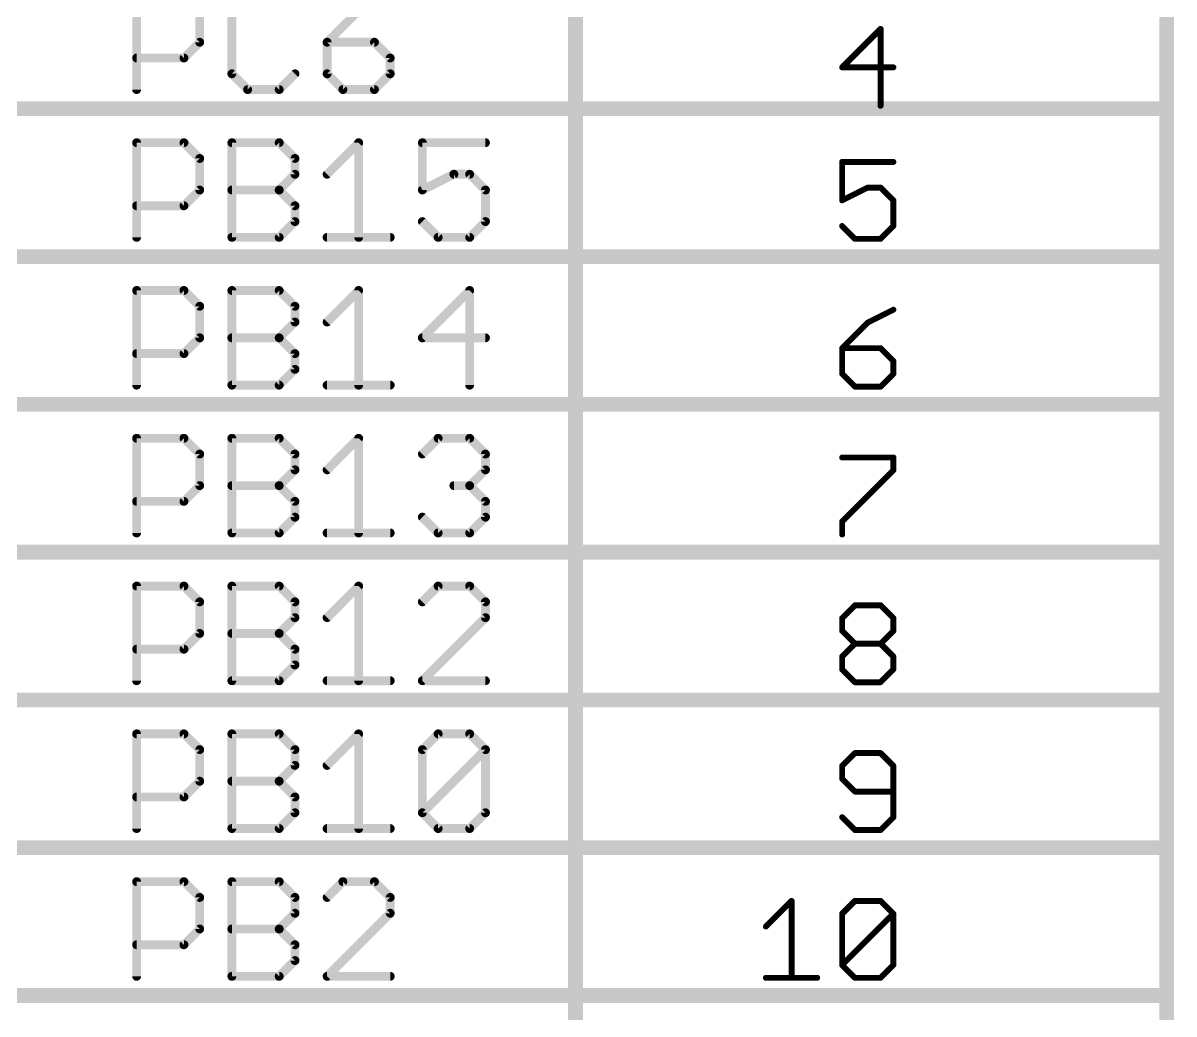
# Model space of a CAD drawing. Extents: x -173 to 61, y -47 to 113.
# Drawn here: x 41.3 to 61.09, y 28.89 to 45.92 of the extents above; entities that cross this region are included whole.
import ezdxf

# ---------------------------------------------------------------- set-up
doc = ezdxf.new("R2010")
doc.units = 0
doc.layers.add('94', color=14, linetype='CONTINUOUS')
doc.layers.add('95', color=251, linetype='CONTINUOUS')

msp = doc.modelspace()

# ---------------------------------------------------------------- linework, layer by layer
at = {"layer": '94', "const_width": 0.254}
for points in [[(50.8, -46.99), (50.8, 54.61)], [(60.96, 46.99), (60.96, 44.45)], [(40.64, 44.45), (60.96, 44.45)], [(60.96, 44.45), (60.96, 41.91)], [(40.64, 41.91), (60.96, 41.91)], [(60.96, 41.91), (60.96, 39.37)], [(40.64, 39.37), (60.96, 39.37)], [(60.96, 39.37), (60.96, 36.83)], [(40.64, 36.83), (60.96, 36.83)], [(60.96, 36.83), (60.96, 34.29)], [(40.64, 34.29), (60.96, 34.29)], [(60.96, 34.29), (60.96, 31.75)], [(40.64, 31.75), (60.96, 31.75)], [(60.96, 31.75), (60.96, 29.21)], [(40.64, 29.21), (60.96, 29.21)], [(60.96, 29.21), (60.96, 26.67)]]:
    msp.add_lwpolyline(points, dxfattribs=at)
at = {"layer": '94', "const_width": 0.127}
for points in [[(61.0235, 44.45, 1), (60.8965, 44.45)], [(60.8965, 44.45, 1), (61.0235, 44.45)], [(60.96, 44.3865, 1), (60.96, 44.5135)], [(61.0235, 41.91, 1), (60.8965, 41.91)], [(60.8965, 41.91, 1), (61.0235, 41.91)], [(60.96, 41.8465, 1), (60.96, 41.9735)], [(61.0235, 39.37, 1), (60.8965, 39.37)], [(60.8965, 39.37, 1), (61.0235, 39.37)], [(60.96, 39.3065, 1), (60.96, 39.4335)], [(61.0235, 36.83, 1), (60.8965, 36.83)], [(60.8965, 36.83, 1), (61.0235, 36.83)], [(60.96, 36.7665, 1), (60.96, 36.8935)], [(61.0235, 34.29, 1), (60.8965, 34.29)], [(60.8965, 34.29, 1), (61.0235, 34.29)], [(60.96, 34.2265, 1), (60.96, 34.3535)], [(61.0235, 31.75, 1), (60.8965, 31.75)], [(60.96, 31.6865, 1), (60.96, 31.8135)], [(60.8965, 31.75, 1), (61.0235, 31.75)], [(61.0235, 29.21, 1), (60.8965, 29.21)], [(60.96, 29.1465, 1), (60.96, 29.2735)], [(60.8965, 29.21, 1), (61.0235, 29.21)]]:
    msp.add_lwpolyline(points, format="xyb", dxfattribs=at)
at = {"layer": '95'}
for points, const_width in [([(43.2562, 44.7802), (43.2562, 46.4072)], 0.1524), ([(44.3409, 46.136), (44.3409, 45.5937)], 0.1524), ([(44.8934, 46.136), (44.8934, 45.0514)], 0.1524), ([(47.0728, 46.136), (46.5305, 45.5937)], 0.1524), ([(56.044, 45.8227), (55.3831, 45.1618)], 0.1016), ([(56.044, 44.5008), (56.044, 45.8227)], 0.1016), ([(44.3409, 45.5937), (44.0697, 45.3225)], 0.1524), ([(46.5305, 45.5937), (46.5305, 45.0514)], 0.1524), ([(47.344, 45.5937), (46.5305, 45.5937)], 0.1524), ([(47.6152, 45.3225), (47.344, 45.5937)], 0.1524), ([(44.0697, 45.3225), (43.2562, 45.3225)], 0.1524), ([(47.6152, 45.0514), (47.6152, 45.3225)], 0.1524), ([(44.8934, 45.0514), (45.1645, 44.7802)], 0.1524), ([(45.7069, 44.7802), (45.978, 45.0514)], 0.1524), ([(46.5305, 45.0514), (46.8017, 44.7802)], 0.1524), ([(47.344, 44.7802), (47.6152, 45.0514)], 0.1524), ([(55.3831, 45.1618), (56.2644, 45.1618)], 0.1016), ([(45.1645, 44.7802), (45.7069, 44.7802)], 0.1524), ([(46.8017, 44.7802), (47.344, 44.7802)], 0.1524), ([(43.2562, 42.2402), (43.2562, 43.8672)], 0.1524), ([(43.2562, 43.8672), (44.0697, 43.8672)], 0.1524), ([(44.0697, 43.8672), (44.3409, 43.596)], 0.1524), ([(44.8934, 42.2402), (44.8934, 43.8672)], 0.1524), ([(44.8934, 43.8672), (45.7069, 43.8672)], 0.1524), ([(45.7069, 43.8672), (45.978, 43.596)], 0.1524), ([(46.5305, 43.3249), (47.0728, 43.8672)], 0.1524), ([(47.0728, 43.8672), (47.0728, 42.2402)], 0.1524), ([(49.2523, 43.8672), (48.1677, 43.8672)], 0.1524), ([(48.1677, 43.8672), (48.1677, 43.0537)], 0.1524), ([(44.3409, 43.596), (44.3409, 43.0537)], 0.1524), ([(45.978, 43.596), (45.978, 43.3249)], 0.1524), ([(56.2644, 43.5367), (55.3831, 43.5367)], 0.1016), ([(55.3831, 43.5367), (55.3831, 42.8758)], 0.1016), ([(45.978, 43.3249), (45.7069, 43.0537)], 0.1524), ([(48.1677, 43.0537), (48.71, 43.3249)], 0.1524), ([(48.71, 43.3249), (48.9812, 43.3249)], 0.1524), ([(48.9812, 43.3249), (49.2523, 43.0537)], 0.1524), ([(44.3409, 43.0537), (44.0697, 42.7825)], 0.1524), ([(44.8934, 43.0537), (45.7069, 43.0537)], 0.1524), ([(45.7069, 43.0537), (45.978, 42.7825)], 0.1524), ([(49.2523, 43.0537), (49.2523, 42.5114)], 0.1524), ([(55.3831, 42.8758), (55.8237, 43.0961)], 0.1016), ([(55.8237, 43.0961), (56.044, 43.0961)], 0.1016), ([(56.044, 43.0961), (56.2644, 42.8758)], 0.1016), ([(44.0697, 42.7825), (43.2562, 42.7825)], 0.1524), ([(45.978, 42.7825), (45.978, 42.5114)], 0.1524), ([(56.2644, 42.8758), (56.2644, 42.4351)], 0.1016), ([(45.978, 42.5114), (45.7069, 42.2402)], 0.1524), ([(48.4388, 42.2402), (48.1677, 42.5114)], 0.1524), ([(49.2523, 42.5114), (48.9812, 42.2402)], 0.1524), ([(55.6034, 42.2148), (55.3831, 42.4351)], 0.1016), ([(56.2644, 42.4351), (56.044, 42.2148)], 0.1016), ([(45.7069, 42.2402), (44.8934, 42.2402)], 0.1524), ([(46.5305, 42.2402), (47.6152, 42.2402)], 0.1524), ([(48.9812, 42.2402), (48.4388, 42.2402)], 0.1524), ([(56.044, 42.2148), (55.6034, 42.2148)], 0.1016), ([(43.2562, 39.7002), (43.2562, 41.3272)], 0.1524), ([(43.2562, 41.3272), (44.0697, 41.3272)], 0.1524), ([(44.0697, 41.3272), (44.3409, 41.056)], 0.1524), ([(44.8934, 39.7002), (44.8934, 41.3272)], 0.1524), ([(44.8934, 41.3272), (45.7069, 41.3272)], 0.1524), ([(45.7069, 41.3272), (45.978, 41.056)], 0.1524), ([(46.5305, 40.7849), (47.0728, 41.3272)], 0.1524), ([(47.0728, 41.3272), (47.0728, 39.7002)], 0.1524), ([(48.9812, 41.3272), (48.1677, 40.5137)], 0.1524), ([(48.9812, 39.7002), (48.9812, 41.3272)], 0.1524), ([(44.3409, 41.056), (44.3409, 40.5137)], 0.1524), ([(45.978, 41.056), (45.978, 40.7849)], 0.1524), ([(56.2644, 40.9967), (55.8237, 40.7764)], 0.1016), ([(45.978, 40.7849), (45.7069, 40.5137)], 0.1524), ([(55.8237, 40.7764), (55.3831, 40.3358)], 0.1016), ([(44.3409, 40.5137), (44.0697, 40.2425)], 0.1524), ([(44.8934, 40.5137), (45.7069, 40.5137)], 0.1524), ([(45.7069, 40.5137), (45.978, 40.2425)], 0.1524), ([(48.1677, 40.5137), (49.2523, 40.5137)], 0.1524), ([(55.3831, 40.3358), (55.3831, 39.8951)], 0.1016), ([(56.044, 40.3358), (55.3831, 40.3358)], 0.1016), ([(56.2644, 40.1154), (56.044, 40.3358)], 0.1016), ([(44.0697, 40.2425), (43.2562, 40.2425)], 0.1524), ([(45.978, 40.2425), (45.978, 39.9714)], 0.1524), ([(56.2644, 39.8951), (56.2644, 40.1154)], 0.1016), ([(45.978, 39.9714), (45.7069, 39.7002)], 0.1524), ([(45.7069, 39.7002), (44.8934, 39.7002)], 0.1524), ([(46.5305, 39.7002), (47.6152, 39.7002)], 0.1524), ([(55.3831, 39.8951), (55.6034, 39.6748)], 0.1016), ([(56.044, 39.6748), (56.2644, 39.8951)], 0.1016), ([(55.6034, 39.6748), (56.044, 39.6748)], 0.1016), ([(43.2562, 37.1602), (43.2562, 38.7872)], 0.1524), ([(43.2562, 38.7872), (44.0697, 38.7872)], 0.1524), ([(44.0697, 38.7872), (44.3409, 38.516)], 0.1524), ([(44.8934, 37.1602), (44.8934, 38.7872)], 0.1524), ([(44.8934, 38.7872), (45.7069, 38.7872)], 0.1524), ([(45.7069, 38.7872), (45.978, 38.516)], 0.1524), ([(46.5305, 38.2449), (47.0728, 38.7872)], 0.1524), ([(47.0728, 38.7872), (47.0728, 37.1602)], 0.1524), ([(48.1677, 38.516), (48.4388, 38.7872)], 0.1524), ([(48.4388, 38.7872), (48.9812, 38.7872)], 0.1524), ([(48.9812, 38.7872), (49.2523, 38.516)], 0.1524), ([(44.3409, 38.516), (44.3409, 37.9737)], 0.1524), ([(45.978, 38.516), (45.978, 38.2449)], 0.1524), ([(49.2523, 38.516), (49.2523, 38.2449)], 0.1524), ([(55.3831, 38.4567), (56.2644, 38.4567)], 0.1016), ([(56.2644, 38.4567), (56.2644, 38.2364)], 0.1016), ([(45.978, 38.2449), (45.7069, 37.9737)], 0.1524), ([(49.2523, 38.2449), (48.9812, 37.9737)], 0.1524), ([(56.2644, 38.2364), (55.3831, 37.3551)], 0.1016), ([(44.3409, 37.9737), (44.0697, 37.7025)], 0.1524), ([(44.8934, 37.9737), (45.7069, 37.9737)], 0.1524), ([(45.7069, 37.9737), (45.978, 37.7025)], 0.1524), ([(48.9812, 37.9737), (48.71, 37.9737)], 0.1524), ([(48.9812, 37.9737), (49.2523, 37.7025)], 0.1524), ([(44.0697, 37.7025), (43.2562, 37.7025)], 0.1524), ([(45.978, 37.7025), (45.978, 37.4314)], 0.1524), ([(49.2523, 37.7025), (49.2523, 37.4314)], 0.1524), ([(45.978, 37.4314), (45.7069, 37.1602)], 0.1524), ([(48.4388, 37.1602), (48.1677, 37.4314)], 0.1524), ([(49.2523, 37.4314), (48.9812, 37.1602)], 0.1524), ([(55.3831, 37.3551), (55.3831, 37.1348)], 0.1016), ([(45.7069, 37.1602), (44.8934, 37.1602)], 0.1524), ([(46.5305, 37.1602), (47.6152, 37.1602)], 0.1524), ([(48.9812, 37.1602), (48.4388, 37.1602)], 0.1524), ([(43.2562, 34.6202), (43.2562, 36.2472)], 0.1524), ([(43.2562, 36.2472), (44.0697, 36.2472)], 0.1524), ([(44.0697, 36.2472), (44.3409, 35.976)], 0.1524), ([(44.8934, 34.6202), (44.8934, 36.2472)], 0.1524), ([(44.8934, 36.2472), (45.7069, 36.2472)], 0.1524), ([(45.7069, 36.2472), (45.978, 35.976)], 0.1524), ([(46.5305, 35.7049), (47.0728, 36.2472)], 0.1524), ([(47.0728, 36.2472), (47.0728, 34.6202)], 0.1524), ([(48.4388, 36.2472), (48.1677, 35.976)], 0.1524), ([(48.9812, 36.2472), (48.4388, 36.2472)], 0.1524), ([(49.2523, 35.976), (48.9812, 36.2472)], 0.1524), ([(44.3409, 35.976), (44.3409, 35.4337)], 0.1524), ([(45.978, 35.976), (45.978, 35.7049)], 0.1524), ([(49.2523, 35.7049), (49.2523, 35.976)], 0.1524), ([(55.3831, 35.6964), (55.6034, 35.9167)], 0.1016), ([(55.6034, 35.9167), (56.044, 35.9167)], 0.1016), ([(56.044, 35.9167), (56.2644, 35.6964)], 0.1016), ([(45.978, 35.7049), (45.7069, 35.4337)], 0.1524), ([(48.1677, 34.6202), (49.2523, 35.7049)], 0.1524), ([(55.3831, 35.4761), (55.3831, 35.6964)], 0.1016), ([(56.2644, 35.6964), (56.2644, 35.4761)], 0.1016), ([(44.3409, 35.4337), (44.0697, 35.1625)], 0.1524), ([(44.8934, 35.4337), (45.7069, 35.4337)], 0.1524), ([(45.7069, 35.4337), (45.978, 35.1625)], 0.1524), ([(55.6034, 35.2558), (55.3831, 35.4761)], 0.1016), ([(56.2644, 35.4761), (56.044, 35.2558)], 0.1016), ([(44.0697, 35.1625), (43.2562, 35.1625)], 0.1524), ([(45.978, 35.1625), (45.978, 34.8914)], 0.1524), ([(55.3831, 35.0354), (55.6034, 35.2558)], 0.1016), ([(55.6034, 35.2558), (56.044, 35.2558)], 0.1016), ([(56.044, 35.2558), (56.2644, 35.0354)], 0.1016), ([(55.3831, 34.8151), (55.3831, 35.0354)], 0.1016), ([(56.2644, 35.0354), (56.2644, 34.8151)], 0.1016), ([(45.978, 34.8914), (45.7069, 34.6202)], 0.1524), ([(55.6034, 34.5948), (55.3831, 34.8151)], 0.1016), ([(56.2644, 34.8151), (56.044, 34.5948)], 0.1016), ([(45.7069, 34.6202), (44.8934, 34.6202)], 0.1524), ([(46.5305, 34.6202), (47.6152, 34.6202)], 0.1524), ([(49.2523, 34.6202), (48.1677, 34.6202)], 0.1524), ([(56.044, 34.5948), (55.6034, 34.5948)], 0.1016), ([(43.2562, 32.0802), (43.2562, 33.7072)], 0.1524), ([(43.2562, 33.7072), (44.0697, 33.7072)], 0.1524), ([(44.0697, 33.7072), (44.3409, 33.436)], 0.1524), ([(44.8934, 32.0802), (44.8934, 33.7072)], 0.1524), ([(44.8934, 33.7072), (45.7069, 33.7072)], 0.1524), ([(45.7069, 33.7072), (45.978, 33.436)], 0.1524), ([(46.5305, 33.1649), (47.0728, 33.7072)], 0.1524), ([(47.0728, 33.7072), (47.0728, 32.0802)], 0.1524), ([(48.1677, 33.436), (48.4388, 33.7072)], 0.1524), ([(48.4388, 33.7072), (48.9812, 33.7072)], 0.1524), ([(48.9812, 33.7072), (49.2523, 33.436)], 0.1524), ([(44.3409, 33.436), (44.3409, 32.8937)], 0.1524), ([(45.978, 33.436), (45.978, 33.1649)], 0.1524), ([(48.1677, 32.3514), (48.1677, 33.436)], 0.1524), ([(48.1677, 32.3514), (49.2523, 33.436)], 0.1524), ([(49.2523, 33.436), (49.2523, 32.3514)], 0.1524), ([(45.978, 33.1649), (45.7069, 32.8937)], 0.1524), ([(55.6034, 33.3767), (55.3831, 33.1564)], 0.1016), ([(56.044, 33.3767), (55.6034, 33.3767)], 0.1016), ([(56.2644, 33.1564), (56.044, 33.3767)], 0.1016), ([(55.3831, 33.1564), (55.3831, 32.9361)], 0.1016), ([(56.2644, 32.2751), (56.2644, 33.1564)], 0.1016), ([(44.3409, 32.8937), (44.0697, 32.6225)], 0.1524), ([(44.8934, 32.8937), (45.7069, 32.8937)], 0.1524), ([(45.7069, 32.8937), (45.978, 32.6225)], 0.1524), ([(55.3831, 32.9361), (55.6034, 32.7158)], 0.1016), ([(44.0697, 32.6225), (43.2562, 32.6225)], 0.1524), ([(45.978, 32.6225), (45.978, 32.3514)], 0.1524), ([(55.6034, 32.7158), (56.2644, 32.7158)], 0.1016), ([(45.978, 32.3514), (45.7069, 32.0802)], 0.1524), ([(48.4388, 32.0802), (48.1677, 32.3514)], 0.1524), ([(49.2523, 32.3514), (48.9812, 32.0802)], 0.1524), ([(55.3831, 32.2751), (55.6034, 32.0548)], 0.1016), ([(56.044, 32.0548), (56.2644, 32.2751)], 0.1016), ([(45.7069, 32.0802), (44.8934, 32.0802)], 0.1524), ([(46.5305, 32.0802), (47.6152, 32.0802)], 0.1524), ([(48.9812, 32.0802), (48.4388, 32.0802)], 0.1524), ([(55.6034, 32.0548), (56.044, 32.0548)], 0.1016), ([(43.2562, 29.5402), (43.2562, 31.1672)], 0.1524), ([(43.2562, 31.1672), (44.0697, 31.1672)], 0.1524), ([(44.0697, 31.1672), (44.3409, 30.896)], 0.1524), ([(44.8934, 29.5402), (44.8934, 31.1672)], 0.1524), ([(44.8934, 31.1672), (45.7069, 31.1672)], 0.1524), ([(45.7069, 31.1672), (45.978, 30.896)], 0.1524), ([(46.8017, 31.1672), (46.5305, 30.896)], 0.1524), ([(47.344, 31.1672), (46.8017, 31.1672)], 0.1524), ([(47.6152, 30.896), (47.344, 31.1672)], 0.1524), ([(44.3409, 30.896), (44.3409, 30.3537)], 0.1524), ([(45.978, 30.896), (45.978, 30.6249)], 0.1524), ([(47.6152, 30.6249), (47.6152, 30.896)], 0.1524), ([(54.0733, 30.3961), (54.514, 30.8367)], 0.1016), ([(54.514, 30.8367), (54.514, 29.5148)], 0.1016), ([(55.3831, 30.6164), (55.6034, 30.8367)], 0.1016), ([(55.6034, 30.8367), (56.044, 30.8367)], 0.1016), ([(56.044, 30.8367), (56.2644, 30.6164)], 0.1016), ([(45.978, 30.6249), (45.7069, 30.3537)], 0.1524), ([(46.5305, 29.5402), (47.6152, 30.6249)], 0.1524), ([(55.3831, 29.7351), (55.3831, 30.6164)], 0.1016), ([(55.3831, 29.7351), (56.2644, 30.6164)], 0.1016), ([(56.2644, 30.6164), (56.2644, 29.7351)], 0.1016), ([(44.3409, 30.3537), (44.0697, 30.0825)], 0.1524), ([(44.8934, 30.3537), (45.7069, 30.3537)], 0.1524), ([(45.7069, 30.3537), (45.978, 30.0825)], 0.1524), ([(44.0697, 30.0825), (43.2562, 30.0825)], 0.1524), ([(45.978, 30.0825), (45.978, 29.8114)], 0.1524), ([(45.978, 29.8114), (45.7069, 29.5402)], 0.1524), ([(55.6034, 29.5148), (55.3831, 29.7351)], 0.1016), ([(56.2644, 29.7351), (56.044, 29.5148)], 0.1016), ([(45.7069, 29.5402), (44.8934, 29.5402)], 0.1524), ([(47.6152, 29.5402), (46.5305, 29.5402)], 0.1524), ([(54.0733, 29.5148), (54.9546, 29.5148)], 0.1016), ([(56.044, 29.5148), (55.6034, 29.5148)], 0.1016)]:
    msp.add_lwpolyline(points, dxfattribs=dict(at, const_width=const_width))
for points, const_width in [([(56.0694, 45.8227, 1), (56.0186, 45.8227)], 0.0508), ([(56.062, 45.8048, 1), (56.0261, 45.8407)], 0.0508), ([(44.3028, 45.5937, 1), (44.379, 45.5937)], 0.0762), ([(44.3678, 45.5668, 1), (44.3139, 45.6206)], 0.0762), ([(46.5686, 45.5937, 1), (46.4924, 45.5937)], 0.0762), ([(46.5305, 45.6318, 1), (46.5305, 45.5556)], 0.0762), ([(46.5036, 45.6206, 1), (46.5575, 45.5668)], 0.0762), ([(47.3709, 45.6206, 1), (47.3171, 45.5668)], 0.0762), ([(47.344, 45.5556, 1), (47.344, 45.6318)], 0.0762), ([(43.2562, 45.3606, 1), (43.2562, 45.2844)], 0.0762), ([(44.0428, 45.3495, 1), (44.0966, 45.2956)], 0.0762), ([(44.0697, 45.2844, 1), (44.0697, 45.3606)], 0.0762), ([(47.6533, 45.3225, 1), (47.5771, 45.3225)], 0.0762), ([(47.5882, 45.2956, 1), (47.6421, 45.3495)], 0.0762), ([(44.9203, 45.0783, 1), (44.8664, 45.0244)], 0.0762), ([(46.005, 45.0244, 1), (45.9511, 45.0783)], 0.0762), ([(46.5575, 45.0783, 1), (46.5036, 45.0244)], 0.0762), ([(47.6421, 45.0244, 1), (47.5882, 45.0783)], 0.0762), ([(55.3831, 45.1872, 1), (55.3831, 45.1364)], 0.0508), ([(55.3651, 45.1797, 1), (55.401, 45.1438)], 0.0508), ([(56.2644, 45.1364, 1), (56.2644, 45.1872)], 0.0508), ([(44.8553, 45.0514, 1), (44.9315, 45.0514)], 0.0762), ([(46.4924, 45.0514, 1), (46.5686, 45.0514)], 0.0762), ([(47.5771, 45.0514, 1), (47.6533, 45.0514)], 0.0762), ([(43.2181, 44.7802, 1), (43.2943, 44.7802)], 0.0762), ([(45.1645, 44.8183, 1), (45.1645, 44.7421)], 0.0762), ([(45.1376, 44.7533, 1), (45.1915, 44.8071)], 0.0762), ([(45.6799, 44.8071, 1), (45.7338, 44.7533)], 0.0762), ([(45.7069, 44.7421, 1), (45.7069, 44.8183)], 0.0762), ([(46.8017, 44.8183, 1), (46.8017, 44.7421)], 0.0762), ([(46.7747, 44.7533, 1), (46.8286, 44.8071)], 0.0762), ([(47.3171, 44.8071, 1), (47.3709, 44.7533)], 0.0762), ([(47.344, 44.7421, 1), (47.344, 44.8183)], 0.0762), ([(56.0186, 44.5008, 1), (56.0694, 44.5008)], 0.0508), ([(43.2943, 43.8672, 1), (43.2181, 43.8672)], 0.0762), ([(43.2562, 43.9053, 1), (43.2562, 43.8291)], 0.0762), ([(44.0966, 43.8941, 1), (44.0428, 43.8402)], 0.0762), ([(44.0697, 43.8291, 1), (44.0697, 43.9053)], 0.0762), ([(44.9315, 43.8672, 1), (44.8553, 43.8672)], 0.0762), ([(44.8934, 43.9053, 1), (44.8934, 43.8291)], 0.0762), ([(45.7338, 43.8941, 1), (45.6799, 43.8402)], 0.0762), ([(45.7069, 43.8291, 1), (45.7069, 43.9053)], 0.0762), ([(47.1109, 43.8672, 1), (47.0347, 43.8672)], 0.0762), ([(47.0998, 43.8402, 1), (47.0459, 43.8941)], 0.0762), ([(48.1677, 43.9053, 1), (48.1677, 43.8291)], 0.0762), ([(48.2058, 43.8672, 1), (48.1296, 43.8672)], 0.0762), ([(49.2523, 43.8291, 1), (49.2523, 43.9053)], 0.0762), ([(44.379, 43.596, 1), (44.3028, 43.596)], 0.0762), ([(44.3139, 43.5691, 1), (44.3678, 43.623)], 0.0762), ([(46.0161, 43.596, 1), (45.9399, 43.596)], 0.0762), ([(45.9511, 43.5691, 1), (46.005, 43.623)], 0.0762), ([(55.3831, 43.5621, 1), (55.3831, 43.5113)], 0.0508), ([(55.4085, 43.5367, 1), (55.3577, 43.5367)], 0.0508), ([(56.2644, 43.5113, 1), (56.2644, 43.5621)], 0.0508), ([(45.9399, 43.3249, 1), (46.0161, 43.3249)], 0.0762), ([(46.005, 43.2979, 1), (45.9511, 43.3518)], 0.0762), ([(46.5036, 43.3518, 1), (46.5575, 43.2979)], 0.0762), ([(48.71, 43.363, 1), (48.71, 43.2868)], 0.0762), ([(48.727, 43.2908, 1), (48.693, 43.3589)], 0.0762), ([(49.0081, 43.3518, 1), (48.9542, 43.2979)], 0.0762), ([(48.9812, 43.2868, 1), (48.9812, 43.363)], 0.0762), ([(44.3678, 43.0268, 1), (44.3139, 43.0806)], 0.0762), ([(44.8934, 43.0918, 1), (44.8934, 43.0156)], 0.0762), ([(45.7338, 43.0806, 1), (45.6799, 43.0268)], 0.0762), ([(45.7069, 43.0156, 1), (45.7069, 43.0918)], 0.0762), ([(49.2904, 43.0537, 1), (49.2142, 43.0537)], 0.0762), ([(55.8237, 43.1215, 1), (55.8237, 43.0707)], 0.0508), ([(55.8351, 43.0734, 1), (55.8124, 43.1188)], 0.0508), ([(56.062, 43.114, 1), (56.0261, 43.0781)], 0.0508), ([(56.044, 43.0707, 1), (56.044, 43.1215)], 0.0508), ([(44.3028, 43.0537, 1), (44.379, 43.0537)], 0.0762), ([(45.6799, 43.0806, 1), (45.7338, 43.0268)], 0.0762), ([(48.1506, 43.0878, 1), (48.1847, 43.0196)], 0.0762), ([(48.1296, 43.0537, 1), (48.2058, 43.0537)], 0.0762), ([(49.2254, 43.0268, 1), (49.2793, 43.0806)], 0.0762), ([(43.2562, 42.8206, 1), (43.2562, 42.7444)], 0.0762), ([(44.0428, 42.8095, 1), (44.0966, 42.7556)], 0.0762), ([(44.0697, 42.7444, 1), (44.0697, 42.8206)], 0.0762), ([(46.0161, 42.7825, 1), (45.9399, 42.7825)], 0.0762), ([(45.9511, 42.7556, 1), (46.005, 42.8095)], 0.0762), ([(55.3717, 42.8985, 1), (55.3944, 42.853)], 0.0508), ([(55.3577, 42.8758, 1), (55.4085, 42.8758)], 0.0508), ([(56.2898, 42.8758, 1), (56.239, 42.8758)], 0.0508), ([(56.2464, 42.8578, 1), (56.2823, 42.8937)], 0.0508), ([(45.9399, 42.5114, 1), (46.0161, 42.5114)], 0.0762), ([(46.005, 42.4844, 1), (45.9511, 42.5383)], 0.0762), ([(48.1946, 42.5383, 1), (48.1407, 42.4844)], 0.0762), ([(49.2142, 42.5114, 1), (49.2904, 42.5114)], 0.0762), ([(49.2793, 42.4844, 1), (49.2254, 42.5383)], 0.0762), ([(55.401, 42.4531, 1), (55.3651, 42.4172)], 0.0508), ([(56.239, 42.4351, 1), (56.2898, 42.4351)], 0.0508), ([(56.2823, 42.4172, 1), (56.2464, 42.4531)], 0.0508), ([(43.2181, 42.2402, 1), (43.2943, 42.2402)], 0.0762), ([(44.8934, 42.2783, 1), (44.8934, 42.2021)], 0.0762), ([(44.8553, 42.2402, 1), (44.9315, 42.2402)], 0.0762), ([(45.6799, 42.2671, 1), (45.7338, 42.2133)], 0.0762), ([(45.7069, 42.2021, 1), (45.7069, 42.2783)], 0.0762), ([(46.5305, 42.2783, 1), (46.5305, 42.2021)], 0.0762), ([(47.0347, 42.2402, 1), (47.1109, 42.2402)], 0.0762), ([(47.6152, 42.2021, 1), (47.6152, 42.2783)], 0.0762), ([(48.4388, 42.2783, 1), (48.4388, 42.2021)], 0.0762), ([(48.4119, 42.2133, 1), (48.4658, 42.2671)], 0.0762), ([(48.9542, 42.2671, 1), (49.0081, 42.2133)], 0.0762), ([(48.9812, 42.2021, 1), (48.9812, 42.2783)], 0.0762), ([(55.6034, 42.2402, 1), (55.6034, 42.1894)], 0.0508), ([(55.5854, 42.1968, 1), (55.6214, 42.2328)], 0.0508), ([(56.0261, 42.2328, 1), (56.062, 42.1968)], 0.0508), ([(56.044, 42.1894, 1), (56.044, 42.2402)], 0.0508), ([(43.2943, 41.3272, 1), (43.2181, 41.3272)], 0.0762), ([(43.2562, 41.3653, 1), (43.2562, 41.2891)], 0.0762), ([(44.0966, 41.3541, 1), (44.0428, 41.3002)], 0.0762), ([(44.0697, 41.2891, 1), (44.0697, 41.3653)], 0.0762), ([(44.9315, 41.3272, 1), (44.8553, 41.3272)], 0.0762), ([(44.8934, 41.3653, 1), (44.8934, 41.2891)], 0.0762), ([(45.7338, 41.3541, 1), (45.6799, 41.3002)], 0.0762), ([(45.7069, 41.2891, 1), (45.7069, 41.3653)], 0.0762), ([(47.1109, 41.3272, 1), (47.0347, 41.3272)], 0.0762), ([(47.0998, 41.3002, 1), (47.0459, 41.3541)], 0.0762), ([(49.0193, 41.3272, 1), (48.9431, 41.3272)], 0.0762), ([(49.0081, 41.3002, 1), (48.9542, 41.3541)], 0.0762), ([(44.379, 41.056, 1), (44.3028, 41.056)], 0.0762), ([(44.3139, 41.0291, 1), (44.3678, 41.083)], 0.0762), ([(46.0161, 41.056, 1), (45.9399, 41.056)], 0.0762), ([(45.9511, 41.0291, 1), (46.005, 41.083)], 0.0762), ([(56.2757, 40.974, 1), (56.253, 41.0194)], 0.0508), ([(45.9399, 40.7849, 1), (46.0161, 40.7849)], 0.0762), ([(46.005, 40.7579, 1), (45.9511, 40.8118)], 0.0762), ([(46.5036, 40.8118, 1), (46.5575, 40.7579)], 0.0762), ([(55.8124, 40.7991, 1), (55.8351, 40.7537)], 0.0508), ([(55.8417, 40.7584, 1), (55.8058, 40.7944)], 0.0508), ([(44.3678, 40.4868, 1), (44.3139, 40.5406)], 0.0762), ([(44.8934, 40.5518, 1), (44.8934, 40.4756)], 0.0762), ([(45.7338, 40.5406, 1), (45.6799, 40.4868)], 0.0762), ([(45.6799, 40.5406, 1), (45.7338, 40.4868)], 0.0762), ([(45.7069, 40.4756, 1), (45.7069, 40.5518)], 0.0762), ([(48.1677, 40.5518, 1), (48.1677, 40.4756)], 0.0762), ([(48.1407, 40.5406, 1), (48.1946, 40.4868)], 0.0762), ([(49.2523, 40.4756, 1), (49.2523, 40.5518)], 0.0762), ([(44.3028, 40.5137, 1), (44.379, 40.5137)], 0.0762), ([(55.4085, 40.3358, 1), (55.3577, 40.3358)], 0.0508), ([(55.3831, 40.3612, 1), (55.3831, 40.3104)], 0.0508), ([(55.3651, 40.3537, 1), (55.401, 40.3178)], 0.0508), ([(56.062, 40.3537, 1), (56.0261, 40.3178)], 0.0508), ([(56.044, 40.3104, 1), (56.044, 40.3612)], 0.0508), ([(43.2562, 40.2806, 1), (43.2562, 40.2044)], 0.0762), ([(44.0428, 40.2695, 1), (44.0966, 40.2156)], 0.0762), ([(44.0697, 40.2044, 1), (44.0697, 40.2806)], 0.0762), ([(46.0161, 40.2425, 1), (45.9399, 40.2425)], 0.0762), ([(45.9511, 40.2156, 1), (46.005, 40.2695)], 0.0762), ([(56.2898, 40.1154, 1), (56.239, 40.1154)], 0.0508), ([(45.9399, 39.9714, 1), (46.0161, 39.9714)], 0.0762), ([(46.005, 39.9444, 1), (45.9511, 39.9983)], 0.0762), ([(56.2464, 40.0975, 1), (56.2823, 40.1334)], 0.0508), ([(44.8934, 39.7383, 1), (44.8934, 39.6621)], 0.0762), ([(45.6799, 39.7271, 1), (45.7338, 39.6733)], 0.0762), ([(45.7069, 39.6621, 1), (45.7069, 39.7383)], 0.0762), ([(46.5305, 39.7383, 1), (46.5305, 39.6621)], 0.0762), ([(47.6152, 39.6621, 1), (47.6152, 39.7383)], 0.0762), ([(55.401, 39.9131, 1), (55.3651, 39.8772)], 0.0508), ([(55.3577, 39.8951, 1), (55.4085, 39.8951)], 0.0508), ([(56.239, 39.8951, 1), (56.2898, 39.8951)], 0.0508), ([(56.2823, 39.8772, 1), (56.2464, 39.9131)], 0.0508), ([(43.2181, 39.7002, 1), (43.2943, 39.7002)], 0.0762), ([(44.8553, 39.7002, 1), (44.9315, 39.7002)], 0.0762), ([(47.0347, 39.7002, 1), (47.1109, 39.7002)], 0.0762), ([(48.9431, 39.7002, 1), (49.0193, 39.7002)], 0.0762), ([(55.6034, 39.7002, 1), (55.6034, 39.6494)], 0.0508), ([(55.5854, 39.6568, 1), (55.6214, 39.6928)], 0.0508), ([(56.0261, 39.6928, 1), (56.062, 39.6568)], 0.0508), ([(56.044, 39.6494, 1), (56.044, 39.7002)], 0.0508), ([(43.2943, 38.7872, 1), (43.2181, 38.7872)], 0.0762), ([(43.2562, 38.8253, 1), (43.2562, 38.7491)], 0.0762), ([(44.0966, 38.8141, 1), (44.0428, 38.7602)], 0.0762), ([(44.0697, 38.7491, 1), (44.0697, 38.8253)], 0.0762), ([(44.9315, 38.7872, 1), (44.8553, 38.7872)], 0.0762), ([(44.8934, 38.8253, 1), (44.8934, 38.7491)], 0.0762), ([(45.7338, 38.8141, 1), (45.6799, 38.7602)], 0.0762), ([(45.7069, 38.7491, 1), (45.7069, 38.8253)], 0.0762), ([(47.1109, 38.7872, 1), (47.0347, 38.7872)], 0.0762), ([(47.0998, 38.7602, 1), (47.0459, 38.8141)], 0.0762), ([(48.4388, 38.8253, 1), (48.4388, 38.7491)], 0.0762), ([(48.4658, 38.7602, 1), (48.4119, 38.8141)], 0.0762), ([(49.0081, 38.8141, 1), (48.9542, 38.7602)], 0.0762), ([(48.9812, 38.7491, 1), (48.9812, 38.8253)], 0.0762), ([(44.379, 38.516, 1), (44.3028, 38.516)], 0.0762), ([(44.3139, 38.4891, 1), (44.3678, 38.543)], 0.0762), ([(46.0161, 38.516, 1), (45.9399, 38.516)], 0.0762), ([(45.9511, 38.4891, 1), (46.005, 38.543)], 0.0762), ([(48.1407, 38.543, 1), (48.1946, 38.4891)], 0.0762), ([(49.2904, 38.516, 1), (49.2142, 38.516)], 0.0762), ([(49.2254, 38.4891, 1), (49.2793, 38.543)], 0.0762), ([(55.3831, 38.4821, 1), (55.3831, 38.4313)], 0.0508), ([(56.2898, 38.4567, 1), (56.239, 38.4567)], 0.0508), ([(56.2644, 38.4313, 1), (56.2644, 38.4821)], 0.0508), ([(45.9399, 38.2449, 1), (46.0161, 38.2449)], 0.0762), ([(46.005, 38.2179, 1), (45.9511, 38.2718)], 0.0762), ([(46.5036, 38.2718, 1), (46.5575, 38.2179)], 0.0762), ([(49.2142, 38.2449, 1), (49.2904, 38.2449)], 0.0762), ([(49.2793, 38.2179, 1), (49.2254, 38.2718)], 0.0762), ([(56.239, 38.2364, 1), (56.2898, 38.2364)], 0.0508), ([(56.2823, 38.2184, 1), (56.2464, 38.2544)], 0.0508), ([(44.3028, 37.9737, 1), (44.379, 37.9737)], 0.0762), ([(44.3678, 37.9468, 1), (44.3139, 38.0006)], 0.0762), ([(44.8934, 38.0118, 1), (44.8934, 37.9356)], 0.0762), ([(45.7338, 38.0006, 1), (45.6799, 37.9468)], 0.0762), ([(45.6799, 38.0006, 1), (45.7338, 37.9468)], 0.0762), ([(45.7069, 37.9356, 1), (45.7069, 38.0118)], 0.0762), ([(48.71, 38.0118, 1), (48.71, 37.9356)], 0.0762), ([(49.0081, 38.0006, 1), (48.9542, 37.9468)], 0.0762), ([(48.9542, 38.0006, 1), (49.0081, 37.9468)], 0.0762), ([(48.9812, 37.9356, 1), (48.9812, 38.0118)], 0.0762), ([(43.2562, 37.7406, 1), (43.2562, 37.6644)], 0.0762), ([(44.0428, 37.7295, 1), (44.0966, 37.6756)], 0.0762), ([(44.0697, 37.6644, 1), (44.0697, 37.7406)], 0.0762), ([(46.0161, 37.7025, 1), (45.9399, 37.7025)], 0.0762), ([(45.9511, 37.6756, 1), (46.005, 37.7295)], 0.0762), ([(49.2904, 37.7025, 1), (49.2142, 37.7025)], 0.0762), ([(49.2254, 37.6756, 1), (49.2793, 37.7295)], 0.0762), ([(45.9399, 37.4314, 1), (46.0161, 37.4314)], 0.0762), ([(46.005, 37.4044, 1), (45.9511, 37.4583)], 0.0762), ([(48.1946, 37.4583, 1), (48.1407, 37.4044)], 0.0762), ([(49.2142, 37.4314, 1), (49.2904, 37.4314)], 0.0762), ([(49.2793, 37.4044, 1), (49.2254, 37.4583)], 0.0762), ([(55.4085, 37.3551, 1), (55.3577, 37.3551)], 0.0508), ([(55.3651, 37.3731, 1), (55.401, 37.3372)], 0.0508), ([(43.2181, 37.1602, 1), (43.2943, 37.1602)], 0.0762), ([(44.8934, 37.1983, 1), (44.8934, 37.1221)], 0.0762), ([(44.8553, 37.1602, 1), (44.9315, 37.1602)], 0.0762), ([(45.6799, 37.1871, 1), (45.7338, 37.1333)], 0.0762), ([(45.7069, 37.1221, 1), (45.7069, 37.1983)], 0.0762), ([(46.5305, 37.1983, 1), (46.5305, 37.1221)], 0.0762), ([(47.0347, 37.1602, 1), (47.1109, 37.1602)], 0.0762), ([(47.6152, 37.1221, 1), (47.6152, 37.1983)], 0.0762), ([(48.4388, 37.1983, 1), (48.4388, 37.1221)], 0.0762), ([(48.4119, 37.1333, 1), (48.4658, 37.1871)], 0.0762), ([(48.9542, 37.1871, 1), (49.0081, 37.1333)], 0.0762), ([(48.9812, 37.1221, 1), (48.9812, 37.1983)], 0.0762), ([(55.3577, 37.1348, 1), (55.4085, 37.1348)], 0.0508), ([(43.2943, 36.2472, 1), (43.2181, 36.2472)], 0.0762), ([(43.2562, 36.2853, 1), (43.2562, 36.2091)], 0.0762), ([(44.0966, 36.2741, 1), (44.0428, 36.2202)], 0.0762), ([(44.0697, 36.2091, 1), (44.0697, 36.2853)], 0.0762), ([(44.9315, 36.2472, 1), (44.8553, 36.2472)], 0.0762), ([(44.8934, 36.2853, 1), (44.8934, 36.2091)], 0.0762), ([(45.7338, 36.2741, 1), (45.6799, 36.2202)], 0.0762), ([(45.7069, 36.2091, 1), (45.7069, 36.2853)], 0.0762), ([(47.1109, 36.2472, 1), (47.0347, 36.2472)], 0.0762), ([(47.0998, 36.2202, 1), (47.0459, 36.2741)], 0.0762), ([(48.4388, 36.2853, 1), (48.4388, 36.2091)], 0.0762), ([(48.4658, 36.2202, 1), (48.4119, 36.2741)], 0.0762), ([(49.0081, 36.2741, 1), (48.9542, 36.2202)], 0.0762), ([(48.9812, 36.2091, 1), (48.9812, 36.2853)], 0.0762), ([(44.379, 35.976, 1), (44.3028, 35.976)], 0.0762), ([(44.3139, 35.9491, 1), (44.3678, 36.003)], 0.0762), ([(46.0161, 35.976, 1), (45.9399, 35.976)], 0.0762), ([(45.9511, 35.9491, 1), (46.005, 36.003)], 0.0762), ([(48.1407, 36.003, 1), (48.1946, 35.9491)], 0.0762), ([(49.2904, 35.976, 1), (49.2142, 35.976)], 0.0762), ([(49.2254, 35.9491, 1), (49.2793, 36.003)], 0.0762), ([(55.6034, 35.9421, 1), (55.6034, 35.8913)], 0.0508), ([(55.6214, 35.8988, 1), (55.5854, 35.9347)], 0.0508), ([(56.062, 35.9347, 1), (56.0261, 35.8988)], 0.0508), ([(56.044, 35.8913, 1), (56.044, 35.9421)], 0.0508), ([(45.9399, 35.7049, 1), (46.0161, 35.7049)], 0.0762), ([(46.005, 35.6779, 1), (45.9511, 35.7318)], 0.0762), ([(46.5036, 35.7318, 1), (46.5575, 35.6779)], 0.0762), ([(49.2142, 35.7049, 1), (49.2904, 35.7049)], 0.0762), ([(49.2793, 35.6779, 1), (49.2254, 35.7318)], 0.0762), ([(55.3651, 35.7144, 1), (55.401, 35.6784)], 0.0508), ([(55.4085, 35.6964, 1), (55.3577, 35.6964)], 0.0508), ([(56.2898, 35.6964, 1), (56.239, 35.6964)], 0.0508), ([(56.2464, 35.6784, 1), (56.2823, 35.7144)], 0.0508), ([(44.3028, 35.4337, 1), (44.379, 35.4337)], 0.0762), ([(44.3678, 35.4068, 1), (44.3139, 35.4606)], 0.0762), ([(44.8934, 35.4718, 1), (44.8934, 35.3956)], 0.0762), ([(45.7338, 35.4606, 1), (45.6799, 35.4068)], 0.0762), ([(45.6799, 35.4606, 1), (45.7338, 35.4068)], 0.0762), ([(45.7069, 35.3956, 1), (45.7069, 35.4718)], 0.0762), ([(55.401, 35.494, 1), (55.3651, 35.4581)], 0.0508), ([(55.3577, 35.4761, 1), (55.4085, 35.4761)], 0.0508), ([(56.239, 35.4761, 1), (56.2898, 35.4761)], 0.0508), ([(56.2823, 35.4581, 1), (56.2464, 35.494)], 0.0508), ([(43.2562, 35.2006, 1), (43.2562, 35.1244)], 0.0762), ([(44.0428, 35.1895, 1), (44.0966, 35.1356)], 0.0762), ([(44.0697, 35.1244, 1), (44.0697, 35.2006)], 0.0762), ([(46.0161, 35.1625, 1), (45.9399, 35.1625)], 0.0762), ([(45.9511, 35.1356, 1), (46.005, 35.1895)], 0.0762), ([(55.6034, 35.2812, 1), (55.6034, 35.2304)], 0.0508), ([(55.6214, 35.2378, 1), (55.5854, 35.2737)], 0.0508), ([(55.5854, 35.2378, 1), (55.6214, 35.2737)], 0.0508), ([(56.062, 35.2737, 1), (56.0261, 35.2378)], 0.0508), ([(56.0261, 35.2737, 1), (56.062, 35.2378)], 0.0508), ([(56.044, 35.2304, 1), (56.044, 35.2812)], 0.0508), ([(55.4085, 35.0354, 1), (55.3577, 35.0354)], 0.0508), ([(55.3651, 35.0534, 1), (55.401, 35.0175)], 0.0508), ([(56.2898, 35.0354, 1), (56.239, 35.0354)], 0.0508), ([(56.2464, 35.0175, 1), (56.2823, 35.0534)], 0.0508), ([(45.9399, 34.8914, 1), (46.0161, 34.8914)], 0.0762), ([(46.005, 34.8644, 1), (45.9511, 34.9183)], 0.0762), ([(55.401, 34.8331, 1), (55.3651, 34.7972)], 0.0508), ([(55.3577, 34.8151, 1), (55.4085, 34.8151)], 0.0508), ([(56.239, 34.8151, 1), (56.2898, 34.8151)], 0.0508), ([(56.2823, 34.7972, 1), (56.2464, 34.8331)], 0.0508), ([(43.2181, 34.6202, 1), (43.2943, 34.6202)], 0.0762), ([(44.8934, 34.6583, 1), (44.8934, 34.5821)], 0.0762), ([(44.8553, 34.6202, 1), (44.9315, 34.6202)], 0.0762), ([(45.6799, 34.6471, 1), (45.7338, 34.5933)], 0.0762), ([(45.7069, 34.5821, 1), (45.7069, 34.6583)], 0.0762), ([(46.5305, 34.6583, 1), (46.5305, 34.5821)], 0.0762), ([(47.0347, 34.6202, 1), (47.1109, 34.6202)], 0.0762), ([(47.6152, 34.5821, 1), (47.6152, 34.6583)], 0.0762), ([(48.1677, 34.6583, 1), (48.1677, 34.5821)], 0.0762), ([(48.1407, 34.6471, 1), (48.1946, 34.5933)], 0.0762), ([(49.2523, 34.5821, 1), (49.2523, 34.6583)], 0.0762), ([(55.6034, 34.6202, 1), (55.6034, 34.5694)], 0.0508), ([(55.5854, 34.5768, 1), (55.6214, 34.6128)], 0.0508), ([(56.0261, 34.6128, 1), (56.062, 34.5768)], 0.0508), ([(56.044, 34.5694, 1), (56.044, 34.6202)], 0.0508), ([(43.2943, 33.7072, 1), (43.2181, 33.7072)], 0.0762), ([(43.2562, 33.7453, 1), (43.2562, 33.6691)], 0.0762), ([(44.0966, 33.7341, 1), (44.0428, 33.6802)], 0.0762), ([(44.0697, 33.6691, 1), (44.0697, 33.7453)], 0.0762), ([(44.9315, 33.7072, 1), (44.8553, 33.7072)], 0.0762), ([(44.8934, 33.7453, 1), (44.8934, 33.6691)], 0.0762), ([(45.7338, 33.7341, 1), (45.6799, 33.6802)], 0.0762), ([(45.7069, 33.6691, 1), (45.7069, 33.7453)], 0.0762), ([(47.1109, 33.7072, 1), (47.0347, 33.7072)], 0.0762), ([(47.0998, 33.6802, 1), (47.0459, 33.7341)], 0.0762), ([(48.4388, 33.7453, 1), (48.4388, 33.6691)], 0.0762), ([(48.4658, 33.6802, 1), (48.4119, 33.7341)], 0.0762), ([(49.0081, 33.7341, 1), (48.9542, 33.6802)], 0.0762), ([(48.9812, 33.6691, 1), (48.9812, 33.7453)], 0.0762), ([(44.379, 33.436, 1), (44.3028, 33.436)], 0.0762), ([(44.3139, 33.4091, 1), (44.3678, 33.463)], 0.0762), ([(46.0161, 33.436, 1), (45.9399, 33.436)], 0.0762), ([(45.9511, 33.4091, 1), (46.005, 33.463)], 0.0762), ([(48.1407, 33.463, 1), (48.1946, 33.4091)], 0.0762), ([(48.2058, 33.436, 1), (48.1296, 33.436)], 0.0762), ([(49.2904, 33.436, 1), (49.2142, 33.436)], 0.0762), ([(49.2793, 33.4091, 1), (49.2254, 33.463)], 0.0762), ([(49.2254, 33.4091, 1), (49.2793, 33.463)], 0.0762), ([(46.005, 33.1379, 1), (45.9511, 33.1918)], 0.0762), ([(55.6034, 33.4021, 1), (55.6034, 33.3513)], 0.0508), ([(55.6214, 33.3588, 1), (55.5854, 33.3947)], 0.0508), ([(56.062, 33.3947, 1), (56.0261, 33.3588)], 0.0508), ([(56.044, 33.3513, 1), (56.044, 33.4021)], 0.0508), ([(45.9399, 33.1649, 1), (46.0161, 33.1649)], 0.0762), ([(46.5036, 33.1918, 1), (46.5575, 33.1379)], 0.0762), ([(55.3651, 33.1744, 1), (55.401, 33.1384)], 0.0508), ([(55.4085, 33.1564, 1), (55.3577, 33.1564)], 0.0508), ([(56.2898, 33.1564, 1), (56.239, 33.1564)], 0.0508), ([(56.2464, 33.1384, 1), (56.2823, 33.1744)], 0.0508), ([(44.3028, 32.8937, 1), (44.379, 32.8937)], 0.0762), ([(44.3678, 32.8668, 1), (44.3139, 32.9206)], 0.0762), ([(44.8934, 32.9318, 1), (44.8934, 32.8556)], 0.0762), ([(45.7338, 32.9206, 1), (45.6799, 32.8668)], 0.0762), ([(45.6799, 32.9206, 1), (45.7338, 32.8668)], 0.0762), ([(45.7069, 32.8556, 1), (45.7069, 32.9318)], 0.0762), ([(55.401, 32.954, 1), (55.3651, 32.9181)], 0.0508), ([(55.3577, 32.9361, 1), (55.4085, 32.9361)], 0.0508), ([(43.2562, 32.6606, 1), (43.2562, 32.5844)], 0.0762), ([(44.0428, 32.6495, 1), (44.0966, 32.5956)], 0.0762), ([(44.0697, 32.5844, 1), (44.0697, 32.6606)], 0.0762), ([(46.0161, 32.6225, 1), (45.9399, 32.6225)], 0.0762), ([(45.9511, 32.5956, 1), (46.005, 32.6495)], 0.0762), ([(55.6034, 32.7412, 1), (55.6034, 32.6904)], 0.0508), ([(55.5854, 32.6978, 1), (55.6214, 32.7337)], 0.0508), ([(56.2644, 32.6904, 1), (56.2644, 32.7412)], 0.0508), ([(45.9399, 32.3514, 1), (46.0161, 32.3514)], 0.0762), ([(46.005, 32.3244, 1), (45.9511, 32.3783)], 0.0762), ([(48.1946, 32.3783, 1), (48.1407, 32.3244)], 0.0762), ([(48.1407, 32.3783, 1), (48.1946, 32.3244)], 0.0762), ([(48.1296, 32.3514, 1), (48.2058, 32.3514)], 0.0762), ([(49.2142, 32.3514, 1), (49.2904, 32.3514)], 0.0762), ([(49.2793, 32.3244, 1), (49.2254, 32.3783)], 0.0762), ([(55.401, 32.2931, 1), (55.3651, 32.2572)], 0.0508), ([(56.239, 32.2751, 1), (56.2898, 32.2751)], 0.0508), ([(56.2823, 32.2572, 1), (56.2464, 32.2931)], 0.0508), ([(43.2181, 32.0802, 1), (43.2943, 32.0802)], 0.0762), ([(44.8934, 32.1183, 1), (44.8934, 32.0421)], 0.0762), ([(44.8553, 32.0802, 1), (44.9315, 32.0802)], 0.0762), ([(45.6799, 32.1071, 1), (45.7338, 32.0533)], 0.0762), ([(45.7069, 32.0421, 1), (45.7069, 32.1183)], 0.0762), ([(46.5305, 32.1183, 1), (46.5305, 32.0421)], 0.0762), ([(47.0347, 32.0802, 1), (47.1109, 32.0802)], 0.0762), ([(47.6152, 32.0421, 1), (47.6152, 32.1183)], 0.0762), ([(48.4388, 32.1183, 1), (48.4388, 32.0421)], 0.0762), ([(48.4119, 32.0533, 1), (48.4658, 32.1071)], 0.0762), ([(48.9542, 32.1071, 1), (49.0081, 32.0533)], 0.0762), ([(48.9812, 32.0421, 1), (48.9812, 32.1183)], 0.0762), ([(55.6034, 32.0802, 1), (55.6034, 32.0294)], 0.0508), ([(55.5854, 32.0368, 1), (55.6214, 32.0728)], 0.0508), ([(56.0261, 32.0728, 1), (56.062, 32.0368)], 0.0508), ([(56.044, 32.0294, 1), (56.044, 32.0802)], 0.0508), ([(43.2943, 31.1672, 1), (43.2181, 31.1672)], 0.0762), ([(43.2562, 31.2053, 1), (43.2562, 31.1291)], 0.0762), ([(44.0966, 31.1941, 1), (44.0428, 31.1402)], 0.0762), ([(44.0697, 31.1291, 1), (44.0697, 31.2053)], 0.0762), ([(44.9315, 31.1672, 1), (44.8553, 31.1672)], 0.0762), ([(44.8934, 31.2053, 1), (44.8934, 31.1291)], 0.0762), ([(45.7338, 31.1941, 1), (45.6799, 31.1402)], 0.0762), ([(45.7069, 31.1291, 1), (45.7069, 31.2053)], 0.0762), ([(46.8017, 31.2053, 1), (46.8017, 31.1291)], 0.0762), ([(46.8286, 31.1402, 1), (46.7747, 31.1941)], 0.0762), ([(47.3709, 31.1941, 1), (47.3171, 31.1402)], 0.0762), ([(47.344, 31.1291, 1), (47.344, 31.2053)], 0.0762), ([(44.379, 30.896, 1), (44.3028, 30.896)], 0.0762), ([(44.3139, 30.8691, 1), (44.3678, 30.923)], 0.0762), ([(46.0161, 30.896, 1), (45.9399, 30.896)], 0.0762), ([(45.9511, 30.8691, 1), (46.005, 30.923)], 0.0762), ([(46.5036, 30.923, 1), (46.5575, 30.8691)], 0.0762), ([(47.6533, 30.896, 1), (47.5771, 30.896)], 0.0762), ([(47.5882, 30.8691, 1), (47.6421, 30.923)], 0.0762), ([(54.5394, 30.8367, 1), (54.4886, 30.8367)], 0.0508), ([(54.5319, 30.8188, 1), (54.496, 30.8547)], 0.0508), ([(55.6034, 30.8621, 1), (55.6034, 30.8113)], 0.0508), ([(55.6214, 30.8188, 1), (55.5854, 30.8547)], 0.0508), ([(56.062, 30.8547, 1), (56.0261, 30.8188)], 0.0508), ([(56.044, 30.8113, 1), (56.044, 30.8621)], 0.0508), ([(46.005, 30.5979, 1), (45.9511, 30.6518)], 0.0762), ([(47.6421, 30.5979, 1), (47.5882, 30.6518)], 0.0762), ([(55.4085, 30.6164, 1), (55.3577, 30.6164)], 0.0508), ([(56.2898, 30.6164, 1), (56.239, 30.6164)], 0.0508), ([(56.2823, 30.5984, 1), (56.2464, 30.6344)], 0.0508), ([(45.9399, 30.6249, 1), (46.0161, 30.6249)], 0.0762), ([(47.5771, 30.6249, 1), (47.6533, 30.6249)], 0.0762), ([(55.3651, 30.6344, 1), (55.401, 30.5984)], 0.0508), ([(56.2464, 30.5984, 1), (56.2823, 30.6344)], 0.0508), ([(44.3028, 30.3537, 1), (44.379, 30.3537)], 0.0762), ([(44.3678, 30.3268, 1), (44.3139, 30.3806)], 0.0762), ([(44.8934, 30.3918, 1), (44.8934, 30.3156)], 0.0762), ([(45.7338, 30.3806, 1), (45.6799, 30.3268)], 0.0762), ([(45.6799, 30.3806, 1), (45.7338, 30.3268)], 0.0762), ([(45.7069, 30.3156, 1), (45.7069, 30.3918)], 0.0762), ([(54.0554, 30.414, 1), (54.0913, 30.3781)], 0.0508), ([(43.2562, 30.1206, 1), (43.2562, 30.0444)], 0.0762), ([(44.0428, 30.1095, 1), (44.0966, 30.0556)], 0.0762), ([(44.0697, 30.0444, 1), (44.0697, 30.1206)], 0.0762), ([(46.0161, 30.0825, 1), (45.9399, 30.0825)], 0.0762), ([(45.9511, 30.0556, 1), (46.005, 30.1095)], 0.0762), ([(46.005, 29.7844, 1), (45.9511, 29.8383)], 0.0762), ([(45.9399, 29.8114, 1), (46.0161, 29.8114)], 0.0762), ([(55.401, 29.7531, 1), (55.3651, 29.7172)], 0.0508), ([(55.3651, 29.7531, 1), (55.401, 29.7172)], 0.0508), ([(55.3577, 29.7351, 1), (55.4085, 29.7351)], 0.0508), ([(56.239, 29.7351, 1), (56.2898, 29.7351)], 0.0508), ([(56.2823, 29.7172, 1), (56.2464, 29.7531)], 0.0508), ([(43.2181, 29.5402, 1), (43.2943, 29.5402)], 0.0762), ([(44.8934, 29.5783, 1), (44.8934, 29.5021)], 0.0762), ([(44.8553, 29.5402, 1), (44.9315, 29.5402)], 0.0762), ([(45.6799, 29.5671, 1), (45.7338, 29.5133)], 0.0762), ([(45.7069, 29.5021, 1), (45.7069, 29.5783)], 0.0762), ([(46.5305, 29.5783, 1), (46.5305, 29.5021)], 0.0762), ([(46.5036, 29.5671, 1), (46.5575, 29.5133)], 0.0762), ([(47.6152, 29.5021, 1), (47.6152, 29.5783)], 0.0762), ([(54.0733, 29.5402, 1), (54.0733, 29.4894)], 0.0508), ([(54.4886, 29.5148, 1), (54.5394, 29.5148)], 0.0508), ([(54.9546, 29.4894, 1), (54.9546, 29.5402)], 0.0508), ([(55.6034, 29.5402, 1), (55.6034, 29.4894)], 0.0508), ([(55.5854, 29.4968, 1), (55.6214, 29.5328)], 0.0508), ([(56.0261, 29.5328, 1), (56.062, 29.4968)], 0.0508), ([(56.044, 29.4894, 1), (56.044, 29.5402)], 0.0508)]:
    msp.add_lwpolyline(points, format="xyb", dxfattribs=dict(at, const_width=const_width))

doc.saveas('drawing.dxf')
